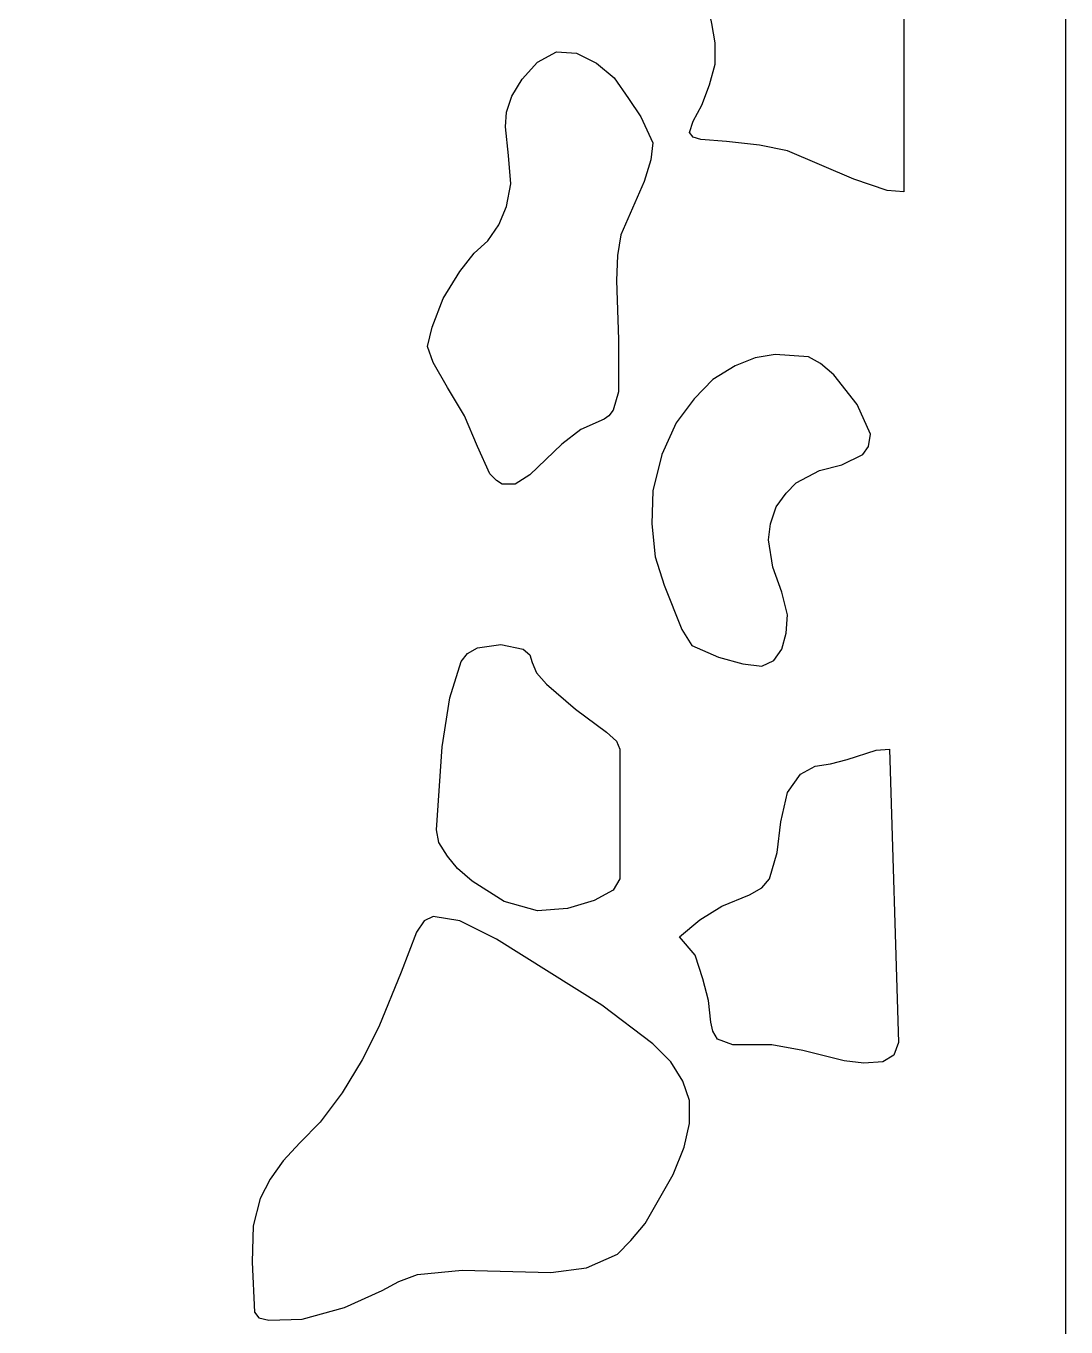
# Model space of a CAD drawing. Header units: centimetres. Extents: x -9.5 to 4.7, y -9.1 to 10.1.
# Drawn here: x 2.45 to 4.658, y 4.642 to 7.406 of the extents above; entities that cross this region are included whole.
import ezdxf

# ---------------------------------------------------------------- set-up
doc = ezdxf.new("R2010")
doc.units = ezdxf.units.CM
doc.header["$MEASUREMENT"] = 0
doc.layers.add('layer 1', color=7, linetype='Continuous')

msp = doc.modelspace()

# ---------------------------------------------------------------- linework, layer by layer
at = {"layer": 'layer 1', "color": 142}
for points, knots in [([(4.65826, -9.10151), (4.65826, -9.10151), (-1.74878, -9.10249), (-1.74878, -9.10249), (-1.74878, -9.10249), (-1.74878, -9.10249), (-1.74878, 10.11864), (-1.74878, 10.11864), (-1.74878, 10.11864), (-1.74878, 10.11864), (4.65826, 10.11864), (4.65826, 10.11864), (4.65826, 10.11864), (4.65826, 10.11864), (4.65826, -9.10151), (4.65826, -9.10151)], [0, 0, 0, 0, 0.2, 0.2, 0.2, 0.2, 0.4, 0.4, 0.4, 0.4, 0.6, 0.6, 0.6, 0.6, 1, 1, 1, 1]), ([(4.31406, 7.0537), (4.31406, 7.0537), (4.31406, 8.06123), (4.31406, 8.06123), (4.31406, 8.06123), (4.31406, 8.06123), (4.27883, 8.07325), (4.27883, 8.07325), (4.27883, 8.07325), (4.27883, 8.07325), (4.24821, 8.07797), (4.24821, 8.07797), (4.24821, 8.07797), (4.24821, 8.07797), (4.21974, 8.06596), (4.21974, 8.06596), (4.21974, 8.06596), (4.21974, 8.06596), (4.1845, 8.05395), (4.1845, 8.05395), (4.1845, 8.05395), (4.1845, 8.05395), (4.13502, 8.05631), (4.13502, 8.05631), (4.13502, 8.05631), (4.13502, 8.05631), (4.06668, 8.06596), (4.06668, 8.06596), (4.06668, 8.06596), (4.06668, 8.06596), (4.05244, 8.025), (4.05244, 8.025), (4.05244, 8.025), (4.05244, 8.025), (4.03109, 7.99841), (4.03109, 7.99841), (4.03109, 7.99841), (4.03109, 7.99841), (4.00048, 7.9862), (4.00048, 7.9862), (4.00048, 7.9862), (4.00048, 7.9862), (3.84279, 7.98147), (3.84279, 7.98147), (3.84279, 7.98147), (3.84279, 7.98147), (3.81681, 7.88478), (3.81681, 7.88478), (3.81681, 7.88478), (3.81681, 7.88478), (3.80257, 7.79537), (3.80257, 7.79537), (3.80257, 7.79537), (3.80257, 7.79537), (3.80008, 7.70596), (3.80008, 7.70596), (3.80008, 7.70596), (3.80008, 7.70596), (3.81894, 7.62147), (3.81894, 7.62147), (3.81894, 7.62147), (3.81894, 7.62147), (3.85205, 7.53935), (3.85205, 7.53935), (3.85205, 7.53935), (3.85205, 7.53935), (3.89689, 7.45467), (3.89689, 7.45467), (3.89689, 7.45467), (3.89689, 7.45467), (3.90615, 7.41114), (3.90615, 7.41114), (3.90615, 7.41114), (3.90615, 7.41114), (3.91327, 7.37018), (3.91327, 7.37018), (3.91327, 7.37018), (3.91327, 7.37018), (3.91327, 7.32429), (3.91327, 7.32429), (3.91327, 7.32429), (3.91327, 7.32429), (3.90152, 7.28077), (3.90152, 7.28077), (3.90152, 7.28077), (3.90152, 7.28077), (3.88515, 7.23725), (3.88515, 7.23725), (3.88515, 7.23725), (3.88515, 7.23725), (3.86628, 7.20337), (3.86628, 7.20337), (3.86628, 7.20337), (3.86628, 7.20337), (3.85916, 7.17935), (3.85916, 7.17935), (3.85916, 7.17935), (3.85916, 7.17935), (3.86628, 7.1697), (3.86628, 7.1697), (3.86628, 7.1697), (3.86628, 7.1697), (3.88266, 7.16477), (3.88266, 7.16477), (3.88266, 7.16477), (3.88266, 7.16477), (3.93712, 7.16005), (3.93712, 7.16005), (3.93712, 7.16005), (3.93712, 7.16005), (4.00759, 7.15276), (4.00759, 7.15276), (4.00759, 7.15276), (4.00759, 7.15276), (4.06668, 7.14055), (4.06668, 7.14055), (4.06668, 7.14055), (4.06668, 7.14055), (4.20799, 7.08029), (4.20799, 7.08029), (4.20799, 7.08029), (4.20799, 7.08029), (4.27883, 7.05606), (4.27883, 7.05606), (4.27883, 7.05606), (4.27883, 7.05606), (4.31406, 7.0537), (4.31406, 7.0537)], [0, 0, 0, 0, 0.030303, 0.030303, 0.030303, 0.030303, 0.0606061, 0.0606061, 0.0606061, 0.0606061, 0.0909091, 0.0909091, 0.0909091, 0.0909091, 0.1212121, 0.1212121, 0.1212121, 0.1212121, 0.1515152, 0.1515152, 0.1515152, 0.1515152, 0.1818182, 0.1818182, 0.1818182, 0.1818182, 0.2121212, 0.2121212, 0.2121212, 0.2121212, 0.2424242, 0.2424242, 0.2424242, 0.2424242, 0.2727273, 0.2727273, 0.2727273, 0.2727273, 0.3030303, 0.3030303, 0.3030303, 0.3030303, 0.3333333, 0.3333333, 0.3333333, 0.3333333, 0.3636364, 0.3636364, 0.3636364, 0.3636364, 0.3939394, 0.3939394, 0.3939394, 0.3939394, 0.4242424, 0.4242424, 0.4242424, 0.4242424, 0.4545455, 0.4545455, 0.4545455, 0.4545455, 0.4848485, 0.4848485, 0.4848485, 0.4848485, 0.5151515, 0.5151515, 0.5151515, 0.5151515, 0.5454545, 0.5454545, 0.5454545, 0.5454545, 0.5757576, 0.5757576, 0.5757576, 0.5757576, 0.6060606, 0.6060606, 0.6060606, 0.6060606, 0.6363636, 0.6363636, 0.6363636, 0.6363636, 0.6666667, 0.6666667, 0.6666667, 0.6666667, 0.6969697, 0.6969697, 0.6969697, 0.6969697, 0.7272727, 0.7272727, 0.7272727, 0.7272727, 0.7575758, 0.7575758, 0.7575758, 0.7575758, 0.7878788, 0.7878788, 0.7878788, 0.7878788, 0.8181818, 0.8181818, 0.8181818, 0.8181818, 0.8484848, 0.8484848, 0.8484848, 0.8484848, 0.8787879, 0.8787879, 0.8787879, 0.8787879, 0.9090909, 0.9090909, 0.9090909, 0.9090909, 0.9393939, 0.9393939, 0.9393939, 0.9393939, 1, 1, 1, 1]), ([(3.67763, 6.57042), (3.67763, 6.57042), (3.68724, 6.5777), (3.68724, 6.5777), (3.68724, 6.5777), (3.68724, 6.5777), (3.6965, 6.58971), (3.6965, 6.58971), (3.6965, 6.58971), (3.6965, 6.58971), (3.70824, 6.62851), (3.70824, 6.62851), (3.70824, 6.62851), (3.70824, 6.62851), (3.70824, 6.73958), (3.70824, 6.73958), (3.70824, 6.73958), (3.70824, 6.73958), (3.70362, 6.86523), (3.70362, 6.86523), (3.70362, 6.86523), (3.70362, 6.86523), (3.70611, 6.9184), (3.70611, 6.9184), (3.70611, 6.9184), (3.70611, 6.9184), (3.71287, 6.96193), (3.71287, 6.96193), (3.71287, 6.96193), (3.71287, 6.96193), (3.76235, 7.07536), (3.76235, 7.07536), (3.76235, 7.07536), (3.76235, 7.07536), (3.77658, 7.12125), (3.77658, 7.12125), (3.77658, 7.12125), (3.77658, 7.12125), (3.78121, 7.15749), (3.78121, 7.15749), (3.78121, 7.15749), (3.78121, 7.15749), (3.75558, 7.21302), (3.75558, 7.21302), (3.75558, 7.21302), (3.75558, 7.21302), (3.7296, 7.25182), (3.7296, 7.25182), (3.7296, 7.25182), (3.7296, 7.25182), (3.69899, 7.29534), (3.69899, 7.29534), (3.69899, 7.29534), (3.69899, 7.29534), (3.66126, 7.32666), (3.66126, 7.32666), (3.66126, 7.32666), (3.66126, 7.32666), (3.61854, 7.34832), (3.61854, 7.34832), (3.61854, 7.34832), (3.61854, 7.34832), (3.57619, 7.35088), (3.57619, 7.35088), (3.57619, 7.35088), (3.57619, 7.35088), (3.53632, 7.32902), (3.53632, 7.32902), (3.53632, 7.32902), (3.53632, 7.32902), (3.50322, 7.29278), (3.50322, 7.29278), (3.50322, 7.29278), (3.50322, 7.29278), (3.48186, 7.25655), (3.48186, 7.25655), (3.48186, 7.25655), (3.48186, 7.25655), (3.47011, 7.22287), (3.47011, 7.22287), (3.47011, 7.22287), (3.47011, 7.22287), (3.46798, 7.19136), (3.46798, 7.19136), (3.46798, 7.19136), (3.46798, 7.19136), (3.47474, 7.1309), (3.47474, 7.1309), (3.47474, 7.1309), (3.47474, 7.1309), (3.47973, 7.07064), (3.47973, 7.07064), (3.47973, 7.07064), (3.47973, 7.07064), (3.47011, 7.02219), (3.47011, 7.02219), (3.47011, 7.02219), (3.47011, 7.02219), (3.45374, 6.98359), (3.45374, 6.98359), (3.45374, 6.98359), (3.45374, 6.98359), (3.43025, 6.94972), (3.43025, 6.94972), (3.43025, 6.94972), (3.43025, 6.94972), (3.40177, 6.92313), (3.40177, 6.92313), (3.40177, 6.92313), (3.40177, 6.92313), (3.37116, 6.88453), (3.37116, 6.88453), (3.37116, 6.88453), (3.37116, 6.88453), (3.33592, 6.82663), (3.33592, 6.82663), (3.33592, 6.82663), (3.33592, 6.82663), (3.31243, 6.76617), (3.31243, 6.76617), (3.31243, 6.76617), (3.31243, 6.76617), (3.30282, 6.72501), (3.30282, 6.72501), (3.30282, 6.72501), (3.30282, 6.72501), (3.31457, 6.69133), (3.31457, 6.69133), (3.31457, 6.69133), (3.31457, 6.69133), (3.34518, 6.63816), (3.34518, 6.63816), (3.34518, 6.63816), (3.34518, 6.63816), (3.38077, 6.5777), (3.38077, 6.5777), (3.38077, 6.5777), (3.38077, 6.5777), (3.40889, 6.51252), (3.40889, 6.51252), (3.40889, 6.51252), (3.40889, 6.51252), (3.43488, 6.45442), (3.43488, 6.45442), (3.43488, 6.45442), (3.43488, 6.45442), (3.44911, 6.44004), (3.44911, 6.44004), (3.44911, 6.44004), (3.44911, 6.44004), (3.46086, 6.43276), (3.46086, 6.43276), (3.46086, 6.43276), (3.46086, 6.43276), (3.48898, 6.43276), (3.48898, 6.43276), (3.48898, 6.43276), (3.48898, 6.43276), (3.51959, 6.45206), (3.51959, 6.45206), (3.51959, 6.45206), (3.51959, 6.45206), (3.58793, 6.51724), (3.58793, 6.51724), (3.58793, 6.51724), (3.58793, 6.51724), (3.62815, 6.54875), (3.62815, 6.54875), (3.62815, 6.54875), (3.62815, 6.54875), (3.67763, 6.57042), (3.67763, 6.57042)], [0, 0, 0, 0, 0.0227273, 0.0227273, 0.0227273, 0.0227273, 0.0454545, 0.0454545, 0.0454545, 0.0454545, 0.0681818, 0.0681818, 0.0681818, 0.0681818, 0.0909091, 0.0909091, 0.0909091, 0.0909091, 0.1136364, 0.1136364, 0.1136364, 0.1136364, 0.1363636, 0.1363636, 0.1363636, 0.1363636, 0.1590909, 0.1590909, 0.1590909, 0.1590909, 0.1818182, 0.1818182, 0.1818182, 0.1818182, 0.2045455, 0.2045455, 0.2045455, 0.2045455, 0.2272727, 0.2272727, 0.2272727, 0.2272727, 0.25, 0.25, 0.25, 0.25, 0.2727273, 0.2727273, 0.2727273, 0.2727273, 0.2954545, 0.2954545, 0.2954545, 0.2954545, 0.3181818, 0.3181818, 0.3181818, 0.3181818, 0.3409091, 0.3409091, 0.3409091, 0.3409091, 0.3636364, 0.3636364, 0.3636364, 0.3636364, 0.3863636, 0.3863636, 0.3863636, 0.3863636, 0.4090909, 0.4090909, 0.4090909, 0.4090909, 0.4318182, 0.4318182, 0.4318182, 0.4318182, 0.4545455, 0.4545455, 0.4545455, 0.4545455, 0.4772727, 0.4772727, 0.4772727, 0.4772727, 0.5, 0.5, 0.5, 0.5, 0.5227273, 0.5227273, 0.5227273, 0.5227273, 0.5454545, 0.5454545, 0.5454545, 0.5454545, 0.5681818, 0.5681818, 0.5681818, 0.5681818, 0.5909091, 0.5909091, 0.5909091, 0.5909091, 0.6136364, 0.6136364, 0.6136364, 0.6136364, 0.6363636, 0.6363636, 0.6363636, 0.6363636, 0.6590909, 0.6590909, 0.6590909, 0.6590909, 0.6818182, 0.6818182, 0.6818182, 0.6818182, 0.7045455, 0.7045455, 0.7045455, 0.7045455, 0.7272727, 0.7272727, 0.7272727, 0.7272727, 0.75, 0.75, 0.75, 0.75, 0.7727273, 0.7727273, 0.7727273, 0.7727273, 0.7954545, 0.7954545, 0.7954545, 0.7954545, 0.8181818, 0.8181818, 0.8181818, 0.8181818, 0.8409091, 0.8409091, 0.8409091, 0.8409091, 0.8636364, 0.8636364, 0.8636364, 0.8636364, 0.8863636, 0.8863636, 0.8863636, 0.8863636, 0.9090909, 0.9090909, 0.9090909, 0.9090909, 0.9318182, 0.9318182, 0.9318182, 0.9318182, 0.9545455, 0.9545455, 0.9545455, 0.9545455, 1, 1, 1, 1]), ([(3.86379, 6.08969), (3.86379, 6.08969), (3.84279, 6.12356), (3.84279, 6.12356), (3.84279, 6.12356), (3.84279, 6.12356), (3.80506, 6.2177), (3.80506, 6.2177), (3.80506, 6.2177), (3.80506, 6.2177), (3.7862, 6.27816), (3.7862, 6.27816), (3.7862, 6.27816), (3.7862, 6.27816), (3.77908, 6.34807), (3.77908, 6.34807), (3.77908, 6.34807), (3.77908, 6.34807), (3.78121, 6.41818), (3.78121, 6.41818), (3.78121, 6.41818), (3.78121, 6.41818), (3.80008, 6.49558), (3.80008, 6.49558), (3.80008, 6.49558), (3.80008, 6.49558), (3.83069, 6.56313), (3.83069, 6.56313), (3.83069, 6.56313), (3.83069, 6.56313), (3.86842, 6.61394), (3.86842, 6.61394), (3.86842, 6.61394), (3.86842, 6.61394), (3.90864, 6.6551), (3.90864, 6.6551), (3.90864, 6.6551), (3.90864, 6.6551), (3.95563, 6.68405), (3.95563, 6.68405), (3.95563, 6.68405), (3.95563, 6.68405), (3.99834, 6.70098), (3.99834, 6.70098), (3.99834, 6.70098), (3.99834, 6.70098), (4.0407, 6.70807), (4.0407, 6.70807), (4.0407, 6.70807), (4.0407, 6.70807), (4.11153, 6.70335), (4.11153, 6.70335), (4.11153, 6.70335), (4.11153, 6.70335), (4.13716, 6.68877), (4.13716, 6.68877), (4.13716, 6.68877), (4.13716, 6.68877), (4.16563, 6.66475), (4.16563, 6.66475), (4.16563, 6.66475), (4.16563, 6.66475), (4.21511, 6.60193), (4.21511, 6.60193), (4.21511, 6.60193), (4.21511, 6.60193), (4.24323, 6.5391), (4.24323, 6.5391), (4.24323, 6.5391), (4.24323, 6.5391), (4.2386, 6.51252), (4.2386, 6.51252), (4.2386, 6.51252), (4.2386, 6.51252), (4.22686, 6.49558), (4.22686, 6.49558), (4.22686, 6.49558), (4.22686, 6.49558), (4.18201, 6.47372), (4.18201, 6.47372), (4.18201, 6.47372), (4.18201, 6.47372), (4.13502, 6.46171), (4.13502, 6.46171), (4.13502, 6.46171), (4.13502, 6.46171), (4.08555, 6.43512), (4.08555, 6.43512), (4.08555, 6.43512), (4.08555, 6.43512), (4.06419, 6.41346), (4.06419, 6.41346), (4.06419, 6.41346), (4.06419, 6.41346), (4.04319, 6.38431), (4.04319, 6.38431), (4.04319, 6.38431), (4.04319, 6.38431), (4.03109, 6.34807), (4.03109, 6.34807), (4.03109, 6.34807), (4.03109, 6.34807), (4.02646, 6.3144), (4.02646, 6.3144), (4.02646, 6.3144), (4.02646, 6.3144), (4.03607, 6.2563), (4.03607, 6.2563), (4.03607, 6.2563), (4.03607, 6.2563), (4.05494, 6.20313), (4.05494, 6.20313), (4.05494, 6.20313), (4.05494, 6.20313), (4.06668, 6.15488), (4.06668, 6.15488), (4.06668, 6.15488), (4.06668, 6.15488), (4.06419, 6.11628), (4.06419, 6.11628), (4.06419, 6.11628), (4.06419, 6.11628), (4.05494, 6.0824), (4.05494, 6.0824), (4.05494, 6.0824), (4.05494, 6.0824), (4.03821, 6.05818), (4.03821, 6.05818), (4.03821, 6.05818), (4.03821, 6.05818), (4.01222, 6.04617), (4.01222, 6.04617), (4.01222, 6.04617), (4.01222, 6.04617), (3.97236, 6.05089), (3.97236, 6.05089), (3.97236, 6.05089), (3.97236, 6.05089), (3.92039, 6.06547), (3.92039, 6.06547), (3.92039, 6.06547), (3.92039, 6.06547), (3.86379, 6.08969), (3.86379, 6.08969)], [0, 0, 0, 0, 0.027027, 0.027027, 0.027027, 0.027027, 0.0540541, 0.0540541, 0.0540541, 0.0540541, 0.0810811, 0.0810811, 0.0810811, 0.0810811, 0.1081081, 0.1081081, 0.1081081, 0.1081081, 0.1351351, 0.1351351, 0.1351351, 0.1351351, 0.1621622, 0.1621622, 0.1621622, 0.1621622, 0.1891892, 0.1891892, 0.1891892, 0.1891892, 0.2162162, 0.2162162, 0.2162162, 0.2162162, 0.2432432, 0.2432432, 0.2432432, 0.2432432, 0.2702703, 0.2702703, 0.2702703, 0.2702703, 0.2972973, 0.2972973, 0.2972973, 0.2972973, 0.3243243, 0.3243243, 0.3243243, 0.3243243, 0.3513514, 0.3513514, 0.3513514, 0.3513514, 0.3783784, 0.3783784, 0.3783784, 0.3783784, 0.4054054, 0.4054054, 0.4054054, 0.4054054, 0.4324324, 0.4324324, 0.4324324, 0.4324324, 0.4594595, 0.4594595, 0.4594595, 0.4594595, 0.4864865, 0.4864865, 0.4864865, 0.4864865, 0.5135135, 0.5135135, 0.5135135, 0.5135135, 0.5405405, 0.5405405, 0.5405405, 0.5405405, 0.5675676, 0.5675676, 0.5675676, 0.5675676, 0.5945946, 0.5945946, 0.5945946, 0.5945946, 0.6216216, 0.6216216, 0.6216216, 0.6216216, 0.6486486, 0.6486486, 0.6486486, 0.6486486, 0.6756757, 0.6756757, 0.6756757, 0.6756757, 0.7027027, 0.7027027, 0.7027027, 0.7027027, 0.7297297, 0.7297297, 0.7297297, 0.7297297, 0.7567568, 0.7567568, 0.7567568, 0.7567568, 0.7837838, 0.7837838, 0.7837838, 0.7837838, 0.8108108, 0.8108108, 0.8108108, 0.8108108, 0.8378378, 0.8378378, 0.8378378, 0.8378378, 0.8648649, 0.8648649, 0.8648649, 0.8648649, 0.8918919, 0.8918919, 0.8918919, 0.8918919, 0.9189189, 0.9189189, 0.9189189, 0.9189189, 0.9459459, 0.9459459, 0.9459459, 0.9459459, 1, 1, 1, 1]), ([(3.32168, 5.69818), (3.32168, 5.69818), (3.32631, 5.67159), (3.32631, 5.67159), (3.32631, 5.67159), (3.32631, 5.67159), (3.34518, 5.64264), (3.34518, 5.64264), (3.34518, 5.64264), (3.34518, 5.64264), (3.36653, 5.61605), (3.36653, 5.61605), (3.36653, 5.61605), (3.36653, 5.61605), (3.39715, 5.58947), (3.39715, 5.58947), (3.39715, 5.58947), (3.39715, 5.58947), (3.46549, 5.54594), (3.46549, 5.54594), (3.46549, 5.54594), (3.46549, 5.54594), (3.53632, 5.52664), (3.53632, 5.52664), (3.53632, 5.52664), (3.53632, 5.52664), (3.59968, 5.53157), (3.59968, 5.53157), (3.59968, 5.53157), (3.59968, 5.53157), (3.65627, 5.5485), (3.65627, 5.5485), (3.65627, 5.5485), (3.65627, 5.5485), (3.6965, 5.57017), (3.6965, 5.57017), (3.6965, 5.57017), (3.6965, 5.57017), (3.71073, 5.59439), (3.71073, 5.59439), (3.71073, 5.59439), (3.71073, 5.59439), (3.71073, 5.86971), (3.71073, 5.86971), (3.71073, 5.86971), (3.71073, 5.86971), (3.70362, 5.88665), (3.70362, 5.88665), (3.70362, 5.88665), (3.70362, 5.88665), (3.68226, 5.90595), (3.68226, 5.90595), (3.68226, 5.90595), (3.68226, 5.90595), (3.61641, 5.95439), (3.61641, 5.95439), (3.61641, 5.95439), (3.61641, 5.95439), (3.55519, 6.00757), (3.55519, 6.00757), (3.55519, 6.00757), (3.55519, 6.00757), (3.53383, 6.03159), (3.53383, 6.03159), (3.53383, 6.03159), (3.53383, 6.03159), (3.52457, 6.05345), (3.52457, 6.05345), (3.52457, 6.05345), (3.52457, 6.05345), (3.51959, 6.07039), (3.51959, 6.07039), (3.51959, 6.07039), (3.51959, 6.07039), (3.50571, 6.0824), (3.50571, 6.0824), (3.50571, 6.0824), (3.50571, 6.0824), (3.45837, 6.09205), (3.45837, 6.09205), (3.45837, 6.09205), (3.45837, 6.09205), (3.40889, 6.08477), (3.40889, 6.08477), (3.40889, 6.08477), (3.40889, 6.08477), (3.38753, 6.07275), (3.38753, 6.07275), (3.38753, 6.07275), (3.38753, 6.07275), (3.37365, 6.05582), (3.37365, 6.05582), (3.37365, 6.05582), (3.37365, 6.05582), (3.35016, 5.97842), (3.35016, 5.97842), (3.35016, 5.97842), (3.35016, 5.97842), (3.33343, 5.87463), (3.33343, 5.87463), (3.33343, 5.87463), (3.33343, 5.87463), (3.32168, 5.69818), (3.32168, 5.69818)], [0, 0, 0, 0, 0.037037, 0.037037, 0.037037, 0.037037, 0.0740741, 0.0740741, 0.0740741, 0.0740741, 0.1111111, 0.1111111, 0.1111111, 0.1111111, 0.1481481, 0.1481481, 0.1481481, 0.1481481, 0.1851852, 0.1851852, 0.1851852, 0.1851852, 0.2222222, 0.2222222, 0.2222222, 0.2222222, 0.2592593, 0.2592593, 0.2592593, 0.2592593, 0.2962963, 0.2962963, 0.2962963, 0.2962963, 0.3333333, 0.3333333, 0.3333333, 0.3333333, 0.3703704, 0.3703704, 0.3703704, 0.3703704, 0.4074074, 0.4074074, 0.4074074, 0.4074074, 0.4444444, 0.4444444, 0.4444444, 0.4444444, 0.4814815, 0.4814815, 0.4814815, 0.4814815, 0.5185185, 0.5185185, 0.5185185, 0.5185185, 0.5555556, 0.5555556, 0.5555556, 0.5555556, 0.5925926, 0.5925926, 0.5925926, 0.5925926, 0.6296296, 0.6296296, 0.6296296, 0.6296296, 0.6666667, 0.6666667, 0.6666667, 0.6666667, 0.7037037, 0.7037037, 0.7037037, 0.7037037, 0.7407407, 0.7407407, 0.7407407, 0.7407407, 0.7777778, 0.7777778, 0.7777778, 0.7777778, 0.8148148, 0.8148148, 0.8148148, 0.8148148, 0.8518519, 0.8518519, 0.8518519, 0.8518519, 0.8888889, 0.8888889, 0.8888889, 0.8888889, 0.9259259, 0.9259259, 0.9259259, 0.9259259, 1, 1, 1, 1]), ([(3.87091, 5.43251), (3.87091, 5.43251), (3.88728, 5.3817), (3.88728, 5.3817), (3.88728, 5.3817), (3.88728, 5.3817), (3.89939, 5.33581), (3.89939, 5.33581), (3.89939, 5.33581), (3.89939, 5.33581), (3.90401, 5.28993), (3.90401, 5.28993), (3.90401, 5.28993), (3.90401, 5.28993), (3.90864, 5.27063), (3.90864, 5.27063), (3.90864, 5.27063), (3.90864, 5.27063), (3.91825, 5.25369), (3.91825, 5.25369), (3.91825, 5.25369), (3.91825, 5.25369), (3.951, 5.24168), (3.951, 5.24168), (3.951, 5.24168), (3.951, 5.24168), (4.03358, 5.24168), (4.03358, 5.24168), (4.03358, 5.24168), (4.03358, 5.24168), (4.09943, 5.22947), (4.09943, 5.22947), (4.09943, 5.22947), (4.09943, 5.22947), (4.18699, 5.2078), (4.18699, 5.2078), (4.18699, 5.2078), (4.18699, 5.2078), (4.22935, 5.20288), (4.22935, 5.20288), (4.22935, 5.20288), (4.22935, 5.20288), (4.26922, 5.20544), (4.26922, 5.20544), (4.26922, 5.20544), (4.26922, 5.20544), (4.29306, 5.21982), (4.29306, 5.21982), (4.29306, 5.21982), (4.29306, 5.21982), (4.30232, 5.2464), (4.30232, 5.2464), (4.30232, 5.2464), (4.30232, 5.2464), (4.28345, 5.86971), (4.28345, 5.86971), (4.28345, 5.86971), (4.28345, 5.86971), (4.25533, 5.86735), (4.25533, 5.86735), (4.25533, 5.86735), (4.25533, 5.86735), (4.19375, 5.84805), (4.19375, 5.84805), (4.19375, 5.84805), (4.19375, 5.84805), (4.15852, 5.8384), (4.15852, 5.8384), (4.15852, 5.8384), (4.15852, 5.8384), (4.12541, 5.83347), (4.12541, 5.83347), (4.12541, 5.83347), (4.12541, 5.83347), (4.0948, 5.81654), (4.0948, 5.81654), (4.0948, 5.81654), (4.0948, 5.81654), (4.06668, 5.77794), (4.06668, 5.77794), (4.06668, 5.77794), (4.06668, 5.77794), (4.05244, 5.71511), (4.05244, 5.71511), (4.05244, 5.71511), (4.05244, 5.71511), (4.04532, 5.64993), (4.04532, 5.64993), (4.04532, 5.64993), (4.04532, 5.64993), (4.02895, 5.59439), (4.02895, 5.59439), (4.02895, 5.59439), (4.02895, 5.59439), (4.01222, 5.57509), (4.01222, 5.57509), (4.01222, 5.57509), (4.01222, 5.57509), (3.98659, 5.56052), (3.98659, 5.56052), (3.98659, 5.56052), (3.98659, 5.56052), (3.92751, 5.53629), (3.92751, 5.53629), (3.92751, 5.53629), (3.92751, 5.53629), (3.88052, 5.50734), (3.88052, 5.50734), (3.88052, 5.50734), (3.88052, 5.50734), (3.83781, 5.47111), (3.83781, 5.47111), (3.83781, 5.47111), (3.83781, 5.47111), (3.87091, 5.43251), (3.87091, 5.43251)], [0, 0, 0, 0, 0.0333333, 0.0333333, 0.0333333, 0.0333333, 0.0666667, 0.0666667, 0.0666667, 0.0666667, 0.1, 0.1, 0.1, 0.1, 0.1333333, 0.1333333, 0.1333333, 0.1333333, 0.1666667, 0.1666667, 0.1666667, 0.1666667, 0.2, 0.2, 0.2, 0.2, 0.2333333, 0.2333333, 0.2333333, 0.2333333, 0.2666667, 0.2666667, 0.2666667, 0.2666667, 0.3, 0.3, 0.3, 0.3, 0.3333333, 0.3333333, 0.3333333, 0.3333333, 0.3666667, 0.3666667, 0.3666667, 0.3666667, 0.4, 0.4, 0.4, 0.4, 0.4333333, 0.4333333, 0.4333333, 0.4333333, 0.4666667, 0.4666667, 0.4666667, 0.4666667, 0.5, 0.5, 0.5, 0.5, 0.5333333, 0.5333333, 0.5333333, 0.5333333, 0.5666667, 0.5666667, 0.5666667, 0.5666667, 0.6, 0.6, 0.6, 0.6, 0.6333333, 0.6333333, 0.6333333, 0.6333333, 0.6666667, 0.6666667, 0.6666667, 0.6666667, 0.7, 0.7, 0.7, 0.7, 0.7333333, 0.7333333, 0.7333333, 0.7333333, 0.7666667, 0.7666667, 0.7666667, 0.7666667, 0.8, 0.8, 0.8, 0.8, 0.8333333, 0.8333333, 0.8333333, 0.8333333, 0.8666667, 0.8666667, 0.8666667, 0.8666667, 0.9, 0.9, 0.9, 0.9, 0.9333333, 0.9333333, 0.9333333, 0.9333333, 1, 1, 1, 1]), ([(3.12129, 5.14006), (3.12129, 5.14006), (3.16364, 5.21017), (3.16364, 5.21017), (3.16364, 5.21017), (3.16364, 5.21017), (3.19924, 5.28028), (3.19924, 5.28028), (3.19924, 5.28028), (3.19924, 5.28028), (3.24622, 5.39627), (3.24622, 5.39627), (3.24622, 5.39627), (3.24622, 5.39627), (3.27933, 5.48076), (3.27933, 5.48076), (3.27933, 5.48076), (3.27933, 5.48076), (3.2957, 5.50498), (3.2957, 5.50498), (3.2957, 5.50498), (3.2957, 5.50498), (3.31457, 5.51463), (3.31457, 5.51463), (3.31457, 5.51463), (3.31457, 5.51463), (3.37116, 5.50498), (3.37116, 5.50498), (3.37116, 5.50498), (3.37116, 5.50498), (3.44911, 5.46638), (3.44911, 5.46638), (3.44911, 5.46638), (3.44911, 5.46638), (3.673, 5.32616), (3.673, 5.32616), (3.673, 5.32616), (3.673, 5.32616), (3.78121, 5.24404), (3.78121, 5.24404), (3.78121, 5.24404), (3.78121, 5.24404), (3.81894, 5.20544), (3.81894, 5.20544), (3.81894, 5.20544), (3.81894, 5.20544), (3.84493, 5.16428), (3.84493, 5.16428), (3.84493, 5.16428), (3.84493, 5.16428), (3.85916, 5.12332), (3.85916, 5.12332), (3.85916, 5.12332), (3.85916, 5.12332), (3.85916, 5.07487), (3.85916, 5.07487), (3.85916, 5.07487), (3.85916, 5.07487), (3.84742, 5.02426), (3.84742, 5.02426), (3.84742, 5.02426), (3.84742, 5.02426), (3.82393, 4.96616), (3.82393, 4.96616), (3.82393, 4.96616), (3.82393, 4.96616), (3.76484, 4.86237), (3.76484, 4.86237), (3.76484, 4.86237), (3.76484, 4.86237), (3.73423, 4.82614), (3.73423, 4.82614), (3.73423, 4.82614), (3.73423, 4.82614), (3.70611, 4.79699), (3.70611, 4.79699), (3.70611, 4.79699), (3.70611, 4.79699), (3.6399, 4.76804), (3.6399, 4.76804), (3.6399, 4.76804), (3.6399, 4.76804), (3.56444, 4.75839), (3.56444, 4.75839), (3.56444, 4.75839), (3.56444, 4.75839), (3.37579, 4.76331), (3.37579, 4.76331), (3.37579, 4.76331), (3.37579, 4.76331), (3.28146, 4.75366), (3.28146, 4.75366), (3.28146, 4.75366), (3.28146, 4.75366), (3.2416, 4.73909), (3.2416, 4.73909), (3.2416, 4.73909), (3.2416, 4.73909), (3.20636, 4.71979), (3.20636, 4.71979), (3.20636, 4.71979), (3.20636, 4.71979), (3.12591, 4.68355), (3.12591, 4.68355), (3.12591, 4.68355), (3.12591, 4.68355), (3.03657, 4.65933), (3.03657, 4.65933), (3.03657, 4.65933), (3.03657, 4.65933), (2.96574, 4.65697), (2.96574, 4.65697), (2.96574, 4.65697), (2.96574, 4.65697), (2.94438, 4.66169), (2.94438, 4.66169), (2.94438, 4.66169), (2.94438, 4.66169), (2.93513, 4.6739), (2.93513, 4.6739), (2.93513, 4.6739), (2.93513, 4.6739), (2.9305, 4.78005), (2.9305, 4.78005), (2.9305, 4.78005), (2.9305, 4.78005), (2.93263, 4.85745), (2.93263, 4.85745), (2.93263, 4.85745), (2.93263, 4.85745), (2.94687, 4.91535), (2.94687, 4.91535), (2.94687, 4.91535), (2.94687, 4.91535), (2.96823, 4.95651), (2.96823, 4.95651), (2.96823, 4.95651), (2.96823, 4.95651), (2.99635, 4.99511), (2.99635, 4.99511), (2.99635, 4.99511), (2.99635, 4.99511), (3.03159, 5.03391), (3.03159, 5.03391), (3.03159, 5.03391), (3.03159, 5.03391), (3.0743, 5.07723), (3.0743, 5.07723), (3.0743, 5.07723), (3.0743, 5.07723), (3.12129, 5.14006), (3.12129, 5.14006)], [0, 0, 0, 0, 0.025641, 0.025641, 0.025641, 0.025641, 0.0512821, 0.0512821, 0.0512821, 0.0512821, 0.0769231, 0.0769231, 0.0769231, 0.0769231, 0.1025641, 0.1025641, 0.1025641, 0.1025641, 0.1282051, 0.1282051, 0.1282051, 0.1282051, 0.1538462, 0.1538462, 0.1538462, 0.1538462, 0.1794872, 0.1794872, 0.1794872, 0.1794872, 0.2051282, 0.2051282, 0.2051282, 0.2051282, 0.2307692, 0.2307692, 0.2307692, 0.2307692, 0.2564103, 0.2564103, 0.2564103, 0.2564103, 0.2820513, 0.2820513, 0.2820513, 0.2820513, 0.3076923, 0.3076923, 0.3076923, 0.3076923, 0.3333333, 0.3333333, 0.3333333, 0.3333333, 0.3589744, 0.3589744, 0.3589744, 0.3589744, 0.3846154, 0.3846154, 0.3846154, 0.3846154, 0.4102564, 0.4102564, 0.4102564, 0.4102564, 0.4358974, 0.4358974, 0.4358974, 0.4358974, 0.4615385, 0.4615385, 0.4615385, 0.4615385, 0.4871795, 0.4871795, 0.4871795, 0.4871795, 0.5128205, 0.5128205, 0.5128205, 0.5128205, 0.5384615, 0.5384615, 0.5384615, 0.5384615, 0.5641026, 0.5641026, 0.5641026, 0.5641026, 0.5897436, 0.5897436, 0.5897436, 0.5897436, 0.6153846, 0.6153846, 0.6153846, 0.6153846, 0.6410256, 0.6410256, 0.6410256, 0.6410256, 0.6666667, 0.6666667, 0.6666667, 0.6666667, 0.6923077, 0.6923077, 0.6923077, 0.6923077, 0.7179487, 0.7179487, 0.7179487, 0.7179487, 0.7435897, 0.7435897, 0.7435897, 0.7435897, 0.7692308, 0.7692308, 0.7692308, 0.7692308, 0.7948718, 0.7948718, 0.7948718, 0.7948718, 0.8205128, 0.8205128, 0.8205128, 0.8205128, 0.8461538, 0.8461538, 0.8461538, 0.8461538, 0.8717949, 0.8717949, 0.8717949, 0.8717949, 0.8974359, 0.8974359, 0.8974359, 0.8974359, 0.9230769, 0.9230769, 0.9230769, 0.9230769, 0.9487179, 0.9487179, 0.9487179, 0.9487179, 1, 1, 1, 1])]:
    msp.add_open_spline(points, degree=3, knots=knots, dxfattribs=at)

doc.saveas('drawing.dxf')
